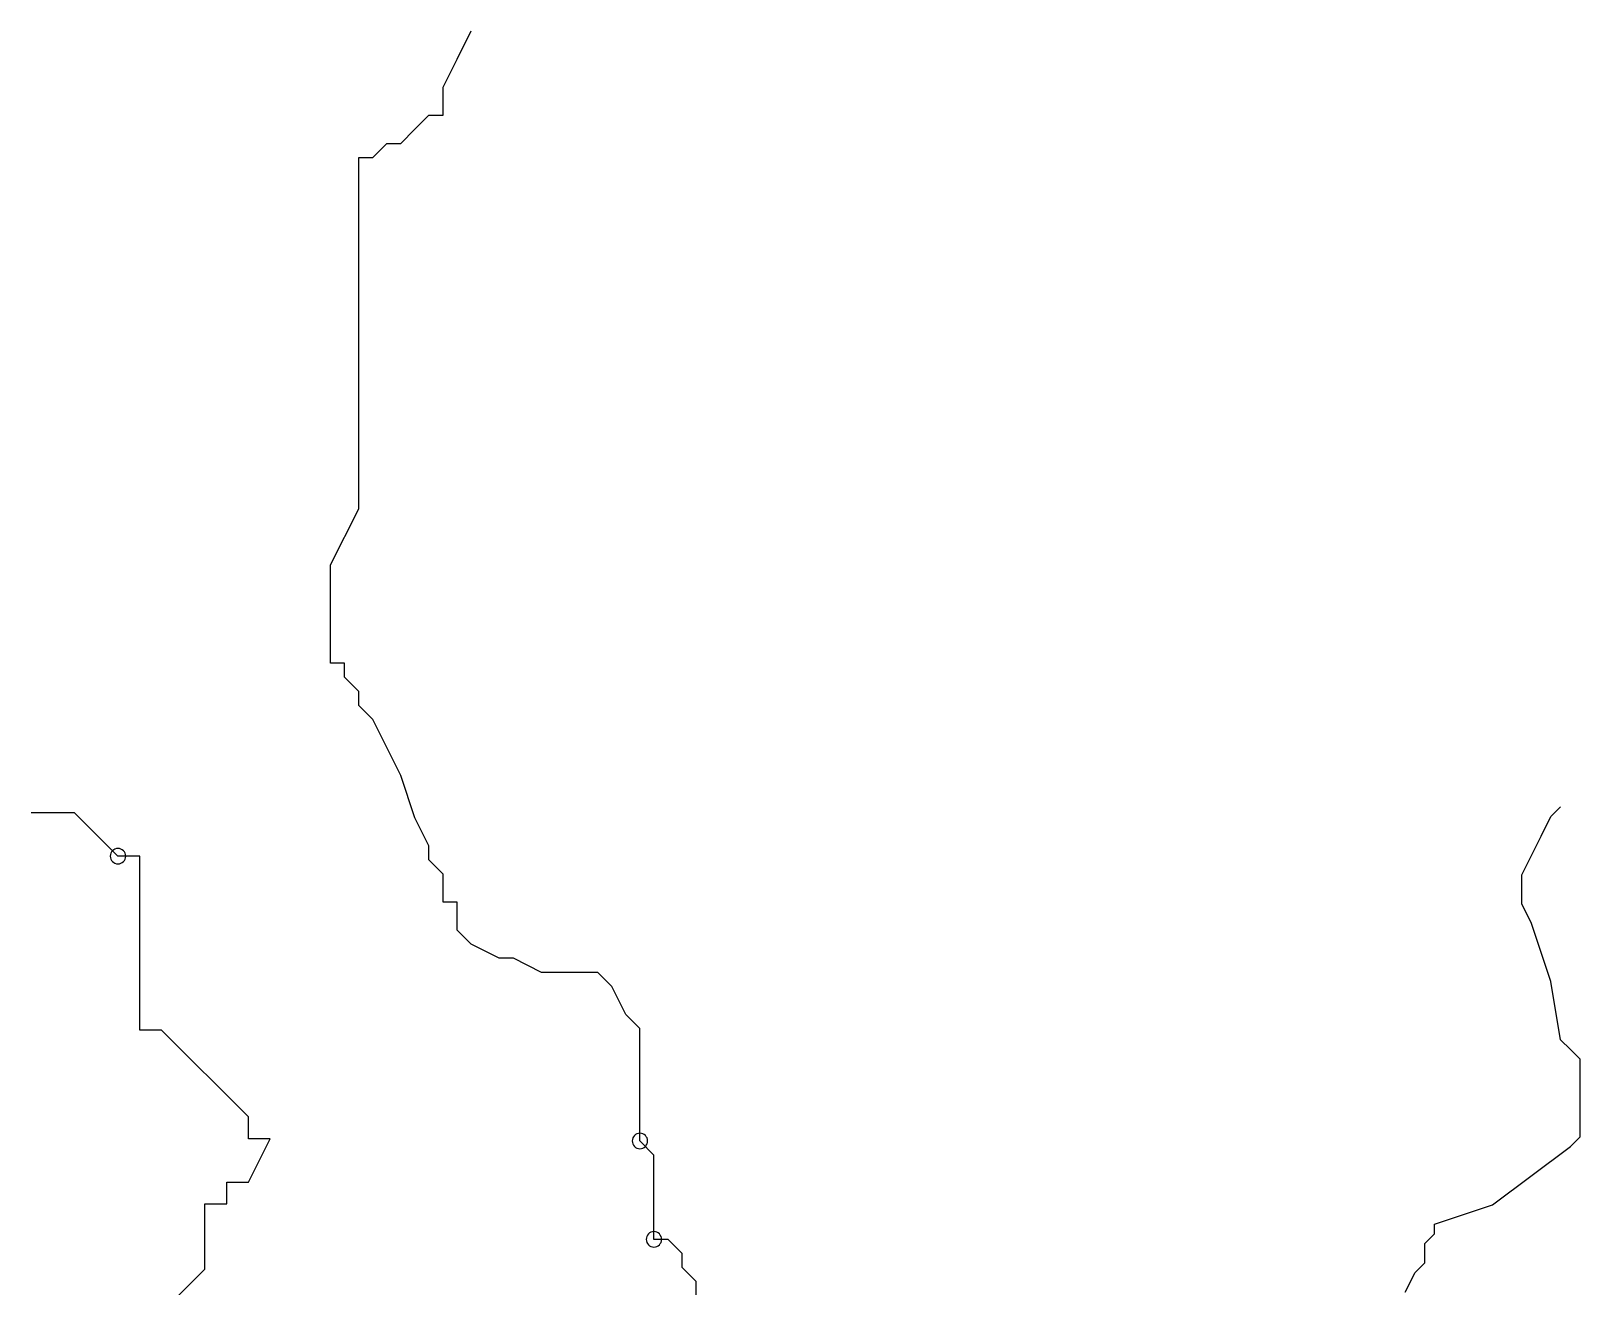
# Model space of a CAD drawing. Header units: millimetres. Extents: x 2391 to 3323, y 1596 to 2537.
# Drawn here: x 2399.986 to 2401.041, y 2460.207 to 2461.062 of the extents above; entities that cross this region are included whole.
import ezdxf

# ---------------------------------------------------------------- set-up
doc = ezdxf.new("R2010")
doc.units = ezdxf.units.MM
doc.layers.add('plants', color=250, linetype='Continuous')

# ---------------------------------------------------------------- blocks, each defined once
blk = doc.blocks.new('A$C55897DFD')
for p, q in [((247.83, 1412.37), (251.34, 1419.38)), ((244.32, 1405.36), (247.83, 1412.37)), ((244.32, 1398.35), (244.32, 1405.36)), ((237.31, 1394.85), (240.81, 1398.35)), ((240.81, 1398.35), (244.32, 1398.35)), ((226.78, 1387.84), (230.29, 1391.34)), ((230.29, 1391.34), (233.8, 1391.34)), ((233.8, 1391.34), (237.31, 1394.85)), ((223.28, 1387.84), (226.78, 1387.84)), ((223.28, 1300.22), (223.28, 1387.84)), ((216.26, 1286.2), (223.28, 1300.22)), ((216.26, 1261.67), (216.26, 1286.2)), ((219.77, 1261.67), (216.26, 1261.67)), ((219.77, 1258.16), (219.77, 1261.67)), ((223.28, 1254.66), (219.77, 1258.16)), ((223.28, 1251.15), (223.28, 1254.66)), ((226.78, 1247.65), (223.28, 1251.15)), ((230.29, 1240.64), (226.78, 1247.65)), ((233.8, 1233.63), (230.29, 1240.64)), ((237.31, 1223.12), (233.8, 1233.63)), ((520.67, 1223.41), (523.1, 1225.83)), ((152.39, 1224.38), (141.54, 1224.38)), ((163.24, 1213.54), (152.39, 1224.38)), ((240.81, 1216.11), (237.31, 1223.12)), ((518.25, 1218.57), (520.67, 1223.41)), ((515.83, 1213.73), (518.25, 1218.57)), ((168.66, 1213.54), (163.24, 1213.54)), ((168.66, 1170.18), (168.66, 1213.54)), ((240.81, 1212.6), (240.81, 1216.11)), ((513.41, 1208.89), (515.83, 1213.73)), ((244.32, 1209.1), (240.81, 1212.6)), ((244.32, 1202.09), (244.32, 1209.1)), ((513.41, 1201.63), (513.41, 1208.89)), ((247.83, 1202.09), (244.32, 1202.09)), ((247.83, 1195.08), (247.83, 1202.09)), ((515.83, 1196.79), (513.41, 1201.63)), ((251.34, 1191.57), (247.83, 1195.08)), ((520.67, 1182.27), (515.83, 1196.79)), ((258.35, 1188.07), (251.34, 1191.57)), ((261.86, 1188.07), (258.35, 1188.07)), ((268.87, 1184.57), (261.86, 1188.07)), ((282.9, 1184.57), (268.87, 1184.57)), ((286.41, 1181.06), (282.9, 1184.57)), ((289.92, 1174.05), (286.41, 1181.06)), ((523.1, 1167.75), (520.67, 1182.27)), ((293.43, 1170.55), (289.92, 1174.05)), ((174.09, 1170.18), (168.66, 1170.18)), ((195.78, 1148.5), (174.09, 1170.18)), ((293.43, 1142.51), (293.43, 1170.55)), ((525.52, 1165.33), (523.1, 1167.75)), ((527.94, 1162.91), (525.52, 1165.33)), ((527.94, 1143.55), (527.94, 1162.91)), ((195.78, 1143.08), (195.78, 1148.5)), ((201.21, 1143.08), (195.78, 1143.08)), ((195.78, 1132.24), (201.21, 1143.08)), ((296.93, 1139), (293.43, 1142.51)), ((506.14, 1126.62), (525.52, 1141.14)), ((525.52, 1141.14), (527.94, 1143.55)), ((296.93, 1117.98), (296.93, 1139)), ((190.36, 1132.24), (195.78, 1132.24)), ((190.36, 1126.82), (190.36, 1132.24)), ((184.93, 1126.82), (190.36, 1126.82)), ((184.93, 1110.57), (184.93, 1126.82)), ((491.61, 1121.78), (506.14, 1126.62)), ((491.61, 1119.36), (491.61, 1121.78)), ((300.44, 1117.98), (296.93, 1117.98)), ((303.95, 1114.47), (300.44, 1117.98)), ((489.19, 1116.94), (491.61, 1119.36)), ((489.19, 1112.1), (489.19, 1116.94)), ((303.95, 1110.97), (303.95, 1114.47)), ((174.09, 1099.73), (184.93, 1110.57)), ((307.46, 1107.46), (303.95, 1110.97)), ((484.35, 1104.84), (486.77, 1109.68)), ((486.77, 1109.68), (489.19, 1112.1)), ((307.46, 1103.96), (307.46, 1107.46))]:
    blk.add_line(p, q)
for centre, start, end in [((163.24, 1213.54), 0, 180), ((163.24, 1213.54), 180, 0), ((293.43, 1142.51), 0, 180), ((293.43, 1142.51), 180, 0), ((296.93, 1117.98), 0, 180), ((296.93, 1117.98), 180, 0)]:
    blk.add_arc(centre, 1.92, start, end)
blk = doc.blocks.new('A$C2D995954')
blk.add_blockref('A$C55897DFD', (0, 0))

msp = doc.modelspace()

# ---------------------------------------------------------------- block references
at = {"layer": 'plants', "lineweight": 13, "xscale": 0.00273, "yscale": 0.00273, "zscale": 0.00273}
msp.add_blockref('A$C2D995954', (2399.5995, 2457.1869), dxfattribs=at)

doc.saveas('drawing.dxf')
